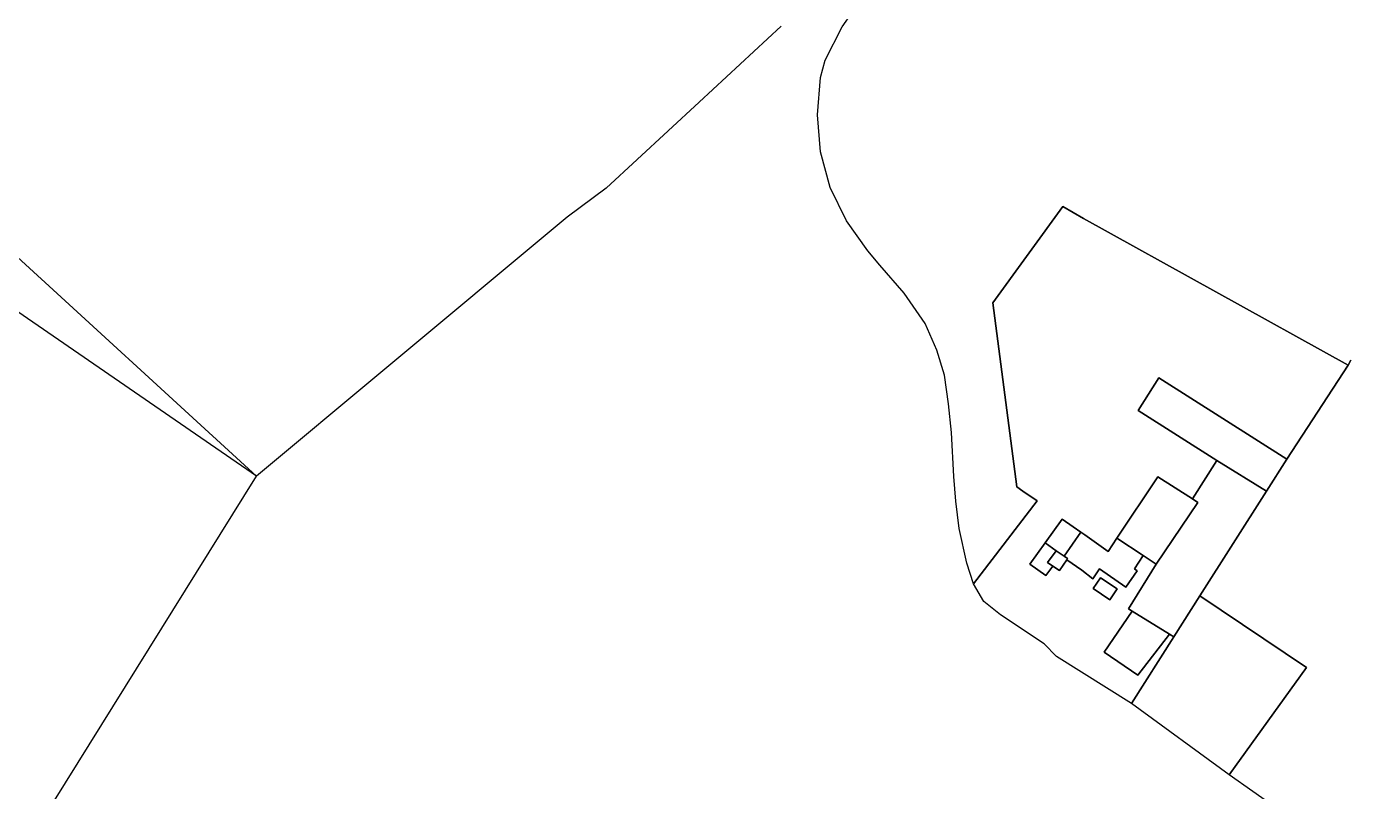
# Model space of a CAD drawing. Header units: millimetres. Extents: x 1888 to 2040, y 1705 to 1894.
# Drawn here: x 1942.9205 to 1943.2058, y 1821.9116 to 1822.0766 of the extents above; entities that cross this region are included whole.
import ezdxf

# ---------------------------------------------------------------- set-up
doc = ezdxf.new("R2010")
doc.units = ezdxf.units.MM

# ---------------------------------------------------------------- blocks, each defined once
blk = doc.blocks.new('mall')
at = {"linetype": 'Continuous'}
for p, q in [((-81826.69, -14816.1), (-82217.83, -14458.17)), ((-81990.73, -15079.08), (-81826.69, -14816.1))]:
    blk.add_line(p, q, dxfattribs=at)
blk = doc.blocks.new('PI Son Oms')
for p, q in [((-181.67996, -12.6958), (-181.67313, -12.68606)), ((-181.67996, -12.6958), (-181.67313, -12.68606)), ((-181.69309, -12.69563), (-181.71079, -12.71204)), ((-181.69309, -12.69563), (-181.71079, -12.71204)), ((-181.68361, -12.70295), (-181.67996, -12.6958)), ((-181.68361, -12.70295), (-181.67996, -12.6958)), ((-181.68465, -12.70674), (-181.68361, -12.70295)), ((-181.68465, -12.70674), (-181.68361, -12.70295)), ((-181.68527, -12.71476), (-181.68465, -12.70674)), ((-181.68527, -12.71476), (-181.68465, -12.70674)), ((-181.71079, -12.71204), (-181.73081, -12.73062)), ((-181.71079, -12.71204), (-181.73081, -12.73062)), ((-181.68461, -12.72272), (-181.68527, -12.71476)), ((-181.68461, -12.72272), (-181.68527, -12.71476)), ((-181.80624, -12.79268), (-181.90998, -12.72129)), ((-181.80624, -12.79268), (-181.90998, -12.72129)), ((-181.68255, -12.73043), (-181.68461, -12.72272)), ((-181.68255, -12.73043), (-181.68461, -12.72272)), ((-181.73081, -12.73062), (-181.73927, -12.73681)), ((-181.73081, -12.73062), (-181.73927, -12.73681)), ((-181.67905, -12.73764), (-181.68255, -12.73043)), ((-181.67905, -12.73764), (-181.68255, -12.73043)), ((-181.63237, -12.73457), (-181.64745, -12.75533)), ((-181.64745, -12.75533), (-181.63237, -12.73457)), ((-181.62788, -12.73711), (-181.63237, -12.73457)), ((-181.63237, -12.73457), (-181.62788, -12.73711)), ((-181.73927, -12.73681), (-181.77902, -12.76999)), ((-181.73927, -12.73681), (-181.77902, -12.76999)), ((-181.67443, -12.74412), (-181.67905, -12.73764)), ((-181.67443, -12.74412), (-181.67905, -12.73764)), ((-181.57083, -12.76876), (-181.62788, -12.73711)), ((-181.62788, -12.73711), (-181.57083, -12.76876)), ((-181.67184, -12.74718), (-181.67443, -12.74412)), ((-181.67184, -12.74718), (-181.67443, -12.74412)), ((-181.66657, -12.75324), (-181.67184, -12.74718)), ((-181.66657, -12.75324), (-181.67184, -12.74718)), ((-181.66203, -12.75978), (-181.66657, -12.75324)), ((-181.66203, -12.75978), (-181.66657, -12.75324)), ((-181.64745, -12.75533), (-181.64227, -12.79497)), ((-181.64227, -12.79497), (-181.64745, -12.75533)), ((-181.65953, -12.76554), (-181.66203, -12.75978)), ((-181.65953, -12.76554), (-181.66203, -12.75978)), ((-181.6579, -12.77092), (-181.65953, -12.76554)), ((-181.6579, -12.77092), (-181.65953, -12.76554)), ((-181.77902, -12.76999), (-181.80621, -12.7927)), ((-181.77902, -12.76999), (-181.80621, -12.7927)), ((-181.58404, -12.78903), (-181.57083, -12.76876)), ((-181.57083, -12.76876), (-181.58404, -12.78903)), ((-181.58404, -12.78903), (-181.57083, -12.76876)), ((-181.57083, -12.76876), (-181.58404, -12.78903)), ((-181.57083, -12.76876), (-181.57026, -12.76765)), ((-181.57026, -12.76765), (-181.57083, -12.76876)), ((-181.57083, -12.76876), (-181.57026, -12.76765)), ((-181.57026, -12.76765), (-181.57083, -12.76876)), ((-181.65703, -12.77707), (-181.6579, -12.77092)), ((-181.65703, -12.77707), (-181.6579, -12.77092)), ((-181.61165, -12.77146), (-181.61614, -12.77852)), ((-181.61614, -12.77852), (-181.61165, -12.77146)), ((-181.58404, -12.78903), (-181.61165, -12.77146)), ((-181.61165, -12.77146), (-181.58404, -12.78903)), ((-181.6564, -12.78332), (-181.65703, -12.77707)), ((-181.6564, -12.78332), (-181.65703, -12.77707)), ((-181.61614, -12.77852), (-181.59918, -12.78932)), ((-181.59918, -12.78932), (-181.61614, -12.77852)), ((-181.65589, -12.79278), (-181.6564, -12.78332)), ((-181.65589, -12.79278), (-181.6564, -12.78332)), ((-181.59918, -12.78932), (-181.60444, -12.79758)), ((-181.60444, -12.79758), (-181.59918, -12.78932)), ((-181.59918, -12.78932), (-181.58843, -12.79593)), ((-181.58843, -12.79593), (-181.59918, -12.78932)), ((-181.58843, -12.79593), (-181.58404, -12.78903)), ((-181.58404, -12.78903), (-181.58843, -12.79593)), ((-181.58843, -12.79593), (-181.58404, -12.78903)), ((-181.58404, -12.78903), (-181.58843, -12.79593)), ((-181.80621, -12.7927), (-181.80624, -12.79268)), ((-181.80621, -12.7927), (-181.80624, -12.79268)), ((-181.65541, -12.7981), (-181.65589, -12.79278)), ((-181.65541, -12.7981), (-181.65589, -12.79278)), ((-181.6119, -12.79282), (-181.62073, -12.80611)), ((-181.62073, -12.80611), (-181.6119, -12.79282)), ((-181.60444, -12.79758), (-181.6119, -12.79282)), ((-181.6119, -12.79282), (-181.60444, -12.79758)), ((-181.64227, -12.79497), (-181.64097, -12.79595)), ((-181.64097, -12.79595), (-181.64227, -12.79497)), ((-181.6547, -12.80401), (-181.65541, -12.7981)), ((-181.6547, -12.80401), (-181.65541, -12.7981)), ((-181.6379, -12.79799), (-181.65161, -12.81594)), ((-181.65161, -12.81594), (-181.6379, -12.79799)), ((-181.64097, -12.79595), (-181.6379, -12.79799)), ((-181.6379, -12.79799), (-181.64097, -12.79595)), ((-181.61224, -12.81169), (-181.60324, -12.79835)), ((-181.60324, -12.79835), (-181.61224, -12.81169)), ((-181.60324, -12.79835), (-181.60444, -12.79758)), ((-181.60444, -12.79758), (-181.60324, -12.79835)), ((-181.60283, -12.81853), (-181.58843, -12.79593)), ((-181.58843, -12.79593), (-181.60283, -12.81853)), ((-181.60283, -12.81853), (-181.58843, -12.79593)), ((-181.58843, -12.79593), (-181.60283, -12.81853)), ((-181.65308, -12.81146), (-181.6547, -12.80401)), ((-181.65308, -12.81146), (-181.6547, -12.80401)), ((-181.63252, -12.80197), (-181.6362, -12.80709)), ((-181.6362, -12.80709), (-181.63252, -12.80197)), ((-181.63016, -12.8036), (-181.63252, -12.80197)), ((-181.63252, -12.80197), (-181.63016, -12.8036)), ((-181.62848, -12.80477), (-181.63016, -12.8036)), ((-181.63016, -12.8036), (-181.62848, -12.80477)), ((-181.6362, -12.80709), (-181.63949, -12.81166)), ((-181.63949, -12.81166), (-181.6362, -12.80709)), ((-181.6362, -12.80709), (-181.63381, -12.80879)), ((-181.63381, -12.80879), (-181.6362, -12.80709)), ((-181.62848, -12.80477), (-181.63211, -12.80995)), ((-181.63211, -12.80995), (-181.62848, -12.80477)), ((-181.62765, -12.80534), (-181.62848, -12.80477)), ((-181.62848, -12.80477), (-181.62765, -12.80534)), ((-181.62262, -12.80894), (-181.62765, -12.80534)), ((-181.62765, -12.80534), (-181.62262, -12.80894)), ((-181.62073, -12.80611), (-181.62262, -12.80894)), ((-181.62262, -12.80894), (-181.62073, -12.80611)), ((-181.62073, -12.80611), (-181.61502, -12.80982)), ((-181.61502, -12.80982), (-181.62073, -12.80611)), ((-181.63381, -12.80879), (-181.63565, -12.81135)), ((-181.63565, -12.81135), (-181.63381, -12.80879)), ((-181.63211, -12.80995), (-181.63381, -12.80879)), ((-181.63381, -12.80879), (-181.63211, -12.80995)), ((-181.63134, -12.81047), (-181.63211, -12.80995)), ((-181.63211, -12.80995), (-181.63134, -12.81047)), ((-181.61693, -12.81266), (-181.61502, -12.80982)), ((-181.61502, -12.80982), (-181.61693, -12.81266)), ((-181.61502, -12.80982), (-181.61224, -12.81169)), ((-181.61224, -12.81169), (-181.61502, -12.80982)), ((-181.65161, -12.81594), (-181.65308, -12.81146)), ((-181.65161, -12.81594), (-181.65308, -12.81146)), ((-181.63949, -12.81166), (-181.63606, -12.8141)), ((-181.63606, -12.8141), (-181.63949, -12.81166)), ((-181.63606, -12.8141), (-181.63456, -12.8121)), ((-181.63456, -12.8121), (-181.63606, -12.8141)), ((-181.63565, -12.81135), (-181.63456, -12.8121)), ((-181.63456, -12.8121), (-181.63565, -12.81135)), ((-181.63456, -12.8121), (-181.63309, -12.81307)), ((-181.63309, -12.81307), (-181.63456, -12.8121)), ((-181.63309, -12.81307), (-181.63154, -12.81077)), ((-181.63154, -12.81077), (-181.63309, -12.81307)), ((-181.63154, -12.81077), (-181.63134, -12.81047)), ((-181.63134, -12.81047), (-181.63154, -12.81077)), ((-181.63154, -12.81077), (-181.62827, -12.81301)), ((-181.62827, -12.81301), (-181.63154, -12.81077)), ((-181.6259, -12.81482), (-181.62449, -12.81269)), ((-181.62449, -12.81269), (-181.6259, -12.81482)), ((-181.62449, -12.81269), (-181.61881, -12.81666)), ((-181.61881, -12.81666), (-181.62449, -12.81269)), ((-181.61224, -12.81169), (-181.6182, -12.8213)), ((-181.6182, -12.8213), (-181.61224, -12.81169)), ((-181.61637, -12.8131), (-181.61693, -12.81266)), ((-181.61693, -12.81266), (-181.61637, -12.8131)), ((-181.62827, -12.81301), (-181.6259, -12.81482)), ((-181.6259, -12.81482), (-181.62827, -12.81301)), ((-181.62422, -12.81461), (-181.62581, -12.81695)), ((-181.62581, -12.81695), (-181.62422, -12.81461)), ((-181.62068, -12.81701), (-181.62422, -12.81461)), ((-181.62422, -12.81461), (-181.62068, -12.81701)), ((-181.61881, -12.81666), (-181.61637, -12.8131)), ((-181.61637, -12.8131), (-181.61881, -12.81666)), ((-181.64944, -12.81975), (-181.65161, -12.81594)), ((-181.64944, -12.81975), (-181.65161, -12.81594)), ((-181.62581, -12.81695), (-181.62227, -12.81936)), ((-181.62227, -12.81936), (-181.62581, -12.81695)), ((-181.62227, -12.81936), (-181.62068, -12.81701)), ((-181.62068, -12.81701), (-181.62227, -12.81936)), ((-181.60844, -12.82737), (-181.60283, -12.81853)), ((-181.60283, -12.81853), (-181.60844, -12.82737)), ((-181.60844, -12.82737), (-181.60283, -12.81853)), ((-181.60283, -12.81853), (-181.60844, -12.82737)), ((-181.57982, -12.83394), (-181.60283, -12.81853)), ((-181.60283, -12.81853), (-181.57982, -12.83394)), ((-181.64579, -12.82264), (-181.64944, -12.81975)), ((-181.64579, -12.82264), (-181.64944, -12.81975)), ((-181.6182, -12.8213), (-181.61741, -12.82179)), ((-181.61741, -12.82179), (-181.6182, -12.8213)), ((-181.63638, -12.82883), (-181.64579, -12.82264)), ((-181.63638, -12.82883), (-181.64579, -12.82264)), ((-181.61741, -12.82179), (-181.62348, -12.83065)), ((-181.62348, -12.83065), (-181.61741, -12.82179)), ((-181.61741, -12.82179), (-181.60937, -12.82679)), ((-181.60937, -12.82679), (-181.61741, -12.82179)), ((-181.61621, -12.83563), (-181.60937, -12.82679)), ((-181.60937, -12.82679), (-181.61621, -12.83563)), ((-181.60937, -12.82679), (-181.60844, -12.82737)), ((-181.60844, -12.82737), (-181.60937, -12.82679)), ((-181.63376, -12.83161), (-181.63638, -12.82883)), ((-181.63376, -12.83161), (-181.63638, -12.82883)), ((-181.61757, -12.84173), (-181.60844, -12.82737)), ((-181.60844, -12.82737), (-181.61757, -12.84173)), ((-181.61757, -12.84173), (-181.60844, -12.82737)), ((-181.60844, -12.82737), (-181.61757, -12.84173)), ((-181.61757, -12.84173), (-181.63376, -12.83161)), ((-181.61757, -12.84173), (-181.63376, -12.83161)), ((-181.62348, -12.83065), (-181.61621, -12.83563)), ((-181.61621, -12.83563), (-181.62348, -12.83065)), ((-181.59651, -12.85712), (-181.57982, -12.83394)), ((-181.57982, -12.83394), (-181.59651, -12.85712)), ((-181.59651, -12.85712), (-181.61757, -12.84173)), ((-181.59651, -12.85712), (-181.61757, -12.84173)), ((-181.58629, -12.86433), (-181.59651, -12.85712)), ((-181.58629, -12.86433), (-181.59651, -12.85712))]:
    blk.add_line(p, q)

msp = doc.modelspace()

# ---------------------------------------------------------------- block references
at = {"xscale": 0.001, "yscale": 0.001, "zscale": 0.001}
msp.add_blockref('mall', (2024.79681, 1836.79576), dxfattribs=at)
msp.add_blockref('PI Son Oms', (2124.77634, 1834.77236))

doc.saveas('drawing.dxf')
